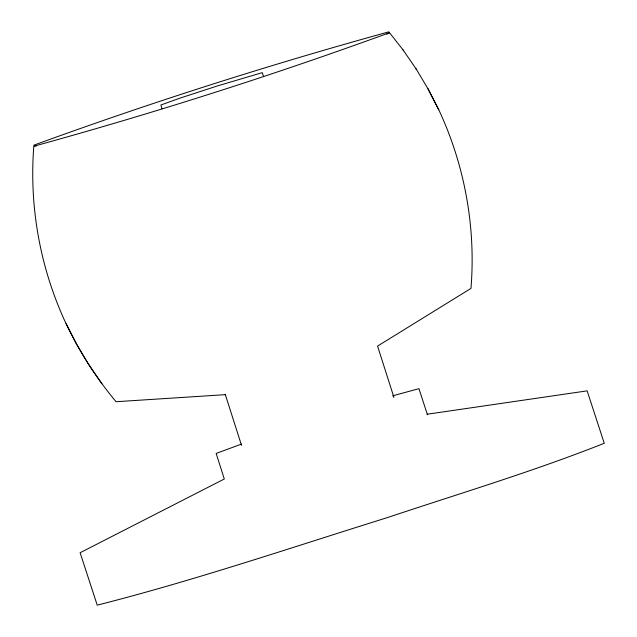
<?xml version="1.0" encoding="UTF-8"?>
<svg xmlns="http://www.w3.org/2000/svg" width="637" height="637" viewBox="0 0 637 637"><rect width="100%" height="100%" fill="white"/><g stroke="black" fill="none" stroke-linecap="round" stroke-linejoin="round"><path stroke-width="0.96" d="M386.778 34.191L389.382 32.75C272.747 75.293 154.146 113.06 34.462 146.064L36.428 145.841M241.423 444.1L216.15 453.425L224.304 478.992L80.119 552.733L97.23 605.15C194.946 580.331 290.544 547.812 386.747 517.801C459.42 493.54 532.994 471.531 604.258 443.28L587.139 390.863L427.116 414.241L427.435 414.759L418.955 388.674L392.655 395.824M225.458 394.653L116.053 401.716C96.458 378.243 79.864 352.349 66.71 324.743L66.081 323.723C40.123 268.296 28.896 206.165 33.904 145.164C150.539 102.621 269.14 64.847 388.825 31.85L403.014 49.829L416.606 69.68M403.014 49.829L403.595 50.769M393.642 396.835L393.881 397.217L377.566 346.09L470.966 288.41C475.982 227.401 464.747 165.27 438.797 109.843L427.738 88.4M101.864 383.737L88.272 363.894L76.52 344.171L66.081 323.723M416.001 68.708L428.351 89.395L438.797 109.843M263.63 76.687L262.269 72.642L217.711 85.844L180.024 98.114L160.858 105.017L162.069 108.8M225.219 394.263L241.534 445.398"/></g></svg>
